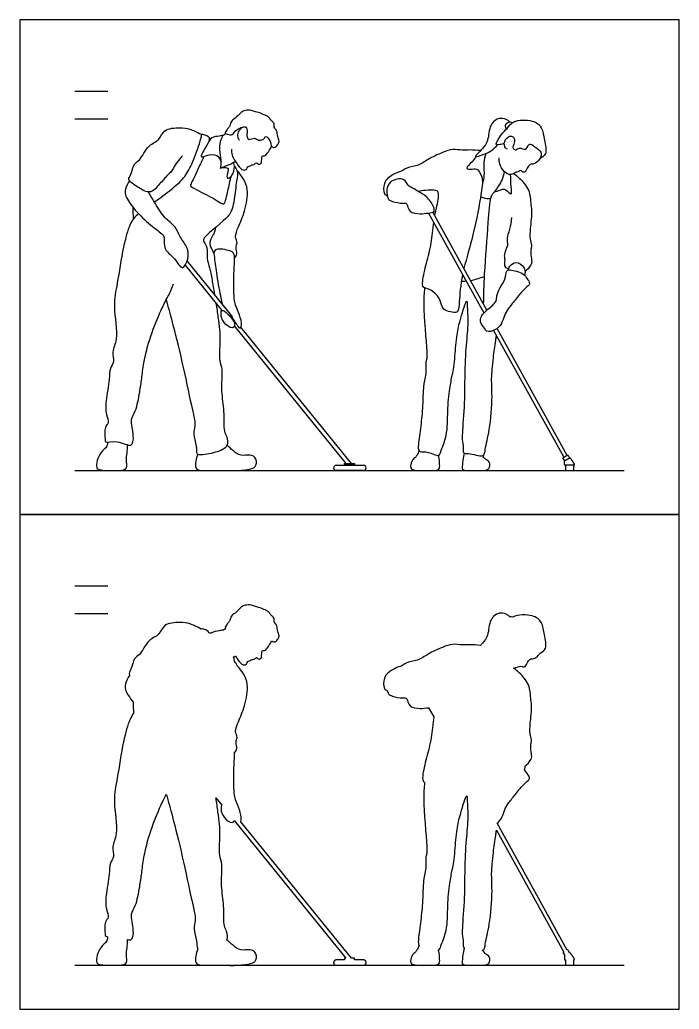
# Model space of a CAD drawing. Header units: millimetres. Extents: x 111.1 to 120.2, y 0.8 to 11.
# Drawn here: x 116.094 to 119.142, y 0.799 to 5.371 of the extents above; entities that cross this region are included whole.
import ezdxf

# ---------------------------------------------------------------- set-up
doc = ezdxf.new("R2010")
doc.units = ezdxf.units.MM
for name, color, linetype, true_color in [('AG-DIAGRAM', 7, 'Continuous', 0xfecc66), ('AG-GUIDE', 7, 'Continuous', 0xcccccc), ('AG-OUTLINE', 7, 'Continuous', 0x8000ff), ('AG-PEOPLE', 7, 'Continuous', 0x66ccff), ('X-VPRT', 6, 'Continuous', 0xff00ff)]:
    doc.layers.add(name, color=color, linetype=linetype, true_color=true_color)

msp = doc.modelspace()

# ---------------------------------------------------------------- linework, layer by layer
at = {"layer": 'AG-DIAGRAM'}
for p, q in [((116.3483, 3.2884), (118.8883, 3.2884)), ((116.3483, 1.0024), (118.8883, 1.0024))]:
    msp.add_line(p, q, dxfattribs=at)
at = {"layer": 'AG-GUIDE'}
for p, q in [((116.3483, 4.914), (116.5007, 4.914)), ((116.3483, 2.628), (116.5007, 2.628))]:
    msp.add_line(p, q, dxfattribs=at)
for points in [[(116.3483, 5.041), (116.5007, 5.041)], [(116.3483, 2.755), (116.5007, 2.755)]]:
    msp.add_lwpolyline(points, dxfattribs=at)
at = {"layer": 'AG-OUTLINE'}
for points in [[(117.9841, 2.1924), (118.0077, 2.1498)], [(117.001, 1.7755), (117.0286, 1.7414)], [(117.086, 1.6707), (117.6019, 1.0344)], [(117.6283, 1.0344), (117.1165, 1.6656)], [(118.6246, 1.0725), (118.3004, 1.6589)], [(118.2972, 1.6262), (118.6083, 1.0635)], [(118.6083, 1.0635), (118.6051, 1.0618), (118.6129, 1.0478)], [(118.6355, 1.0603), (118.6278, 1.0743), (118.6246, 1.0725)], [(117.6019, 1.0344), (117.5952, 1.0344), (117.5952, 1.0268)], [(117.6418, 1.0268), (117.6418, 1.0344), (117.6283, 1.0344)], [(118.6167, 1.0275), (118.6167, 1.0024)], [(118.6167, 1.0024), (118.6553, 1.0024), (118.6553, 1.0275)]]:
    msp.add_lwpolyline(points, dxfattribs=at)
for points, knots in [([(117.2585, 2.5018), (117.2664, 2.4955), (117.2771, 2.495), (117.2888, 2.5112), (117.2964, 2.5252), (117.2836, 2.5462), (117.2856, 2.5725), (117.2675, 2.5874), (117.2725, 2.5999), (117.2641, 2.6147), (117.2522, 2.6222), (117.2471, 2.6385), (117.2213, 2.6456), (117.2112, 2.6542), (117.1825, 2.6584), (117.1661, 2.6689), (117.1357, 2.6669), (117.1167, 2.6584), (117.0906, 2.6282), (117.0698, 2.6185), (117.0667, 2.5944), (117.0575, 2.5857), (117.0473, 2.5707), (117.0424, 2.5624), (117.0447, 2.5596)], [3.347982, 3.347982, 3.347982, 3.347982, 3.540098, 3.782774, 3.99504, 4.258201, 4.540427, 4.788136, 4.974256, 5.193843, 5.399438, 5.617919, 5.892627, 6.100526, 6.388968, 6.63873, 6.932119, 7.189447, 7.534935, 7.797529, 8.05287, 8.250923, 8.49201, 8.668544, 8.668544, 8.668544, 8.668544]), ([(118.3587, 2.6131), (118.3556, 2.6162), (118.3486, 2.6223), (118.3141, 2.6375), (118.2609, 2.6031), (118.2635, 2.5262), (118.2391, 2.4974), (118.227, 2.4839), (118.2241, 2.4806)], [0, 0, 0, 0, 0.210449, 0.543501, 0.967191, 1.45968, 1.845707, 1.971056, 1.971056, 1.971056, 1.971056]), ([(118.4991, 2.445), (118.509, 2.4504), (118.5345, 2.4651), (118.5173, 2.5305), (118.5109, 2.5892), (118.4657, 2.6248), (118.3996, 2.6234), (118.3728, 2.6105)], [-4.00785, -4.00785, -4.00785, -4.00785, -3.66341, -3.199922, -2.746681, -2.320271, -1.776537, -1.776537, -1.776537, -1.776537]), ([(116.9333, 2.5561), (116.9094, 2.5677), (116.8801, 2.583), (116.8346, 2.5878), (116.7573, 2.5829), (116.7427, 2.5255), (116.686, 2.5109), (116.6518, 2.4334), (116.6209, 2.4248), (116.6112, 2.3704), (116.5972, 2.3541), (116.601, 2.3411)], [-6.74335, -6.74335, -6.74335, -6.74335, -6.34808, -5.958503, -5.488918, -5.094829, -4.678831, -4.179467, -3.876278, -3.470973, -3.186004, -3.186004, -3.186004, -3.186004]), ([(116.9698, 2.5387), (116.9637, 2.5492), (116.9493, 2.5547), (116.9346, 2.5573), (116.9333, 2.5561)], [-3.0172708, -3.0172708, -3.0172708, -3.0172708, -2.712576, -2.4645564, -2.4645564, -2.4645564, -2.4645564]), ([(117.0322, 2.5485), (117.0305, 2.5519), (117.0143, 2.5458), (116.9917, 2.5454), (116.9782, 2.5368)], [1.2743504, 1.2743504, 1.2743504, 1.2743504, 1.5249505, 1.898971, 1.898971, 1.898971, 1.898971]), ([(117.0447, 2.5596), (117.0426, 2.5572), (117.038, 2.5528), (117.0342, 2.5498), (117.0322, 2.5485)], [-0.3112564, -0.3112564, -0.3112564, -0.3112564, -0.1444329, 0, 0, 0, 0]), ([(117.0911, 2.4309), (117.0949, 2.425), (117.1073, 2.4071), (117.1225, 2.3868), (117.1462, 2.3932), (117.1456, 2.409), (117.1623, 2.4091), (117.163, 2.4158), (117.1813, 2.4147), (117.1879, 2.429), (117.1969, 2.4155), (117.2078, 2.4182), (117.2119, 2.4261), (117.2129, 2.4401), (117.2138, 2.4597), (117.2276, 2.4537), (117.2388, 2.4696), (117.2537, 2.4896), (117.2585, 2.5018)], [0.531687, 0.531687, 0.531687, 0.531687, 0.678246, 0.986319, 1.213156, 1.400828, 1.594106, 1.710885, 1.926259, 2.103754, 2.284787, 2.449331, 2.601537, 2.8127, 3.025293, 3.189372, 3.411359, 3.749434, 3.749434, 3.749434, 3.749434]), ([(118.2241, 2.4806), (118.208, 2.4824), (118.1756, 2.485), (118.1389, 2.4808), (118.0937, 2.4894), (118.0469, 2.4717), (117.9799, 2.4416), (117.9361, 2.4087), (117.8788, 2.4024), (117.8616, 2.3844), (117.8274, 2.3765), (117.795, 2.3531), (117.776, 2.3318), (117.7738, 2.2784), (117.788, 2.2745), (117.793, 2.2723)], [0, 0, 0, 0, 0.402602, 0.755683, 1.136514, 1.545231, 2.039922, 2.477089, 2.899603, 3.17909, 3.515501, 3.877303, 4.191758, 4.586467, 4.821382, 4.821382, 4.821382, 4.821382]), ([(117.0814, 2.4267), (117.0838, 2.4271), (117.0883, 2.4288), (117.0902, 2.4301), (117.0911, 2.4309)], [0, 0, 0, 0, 0.1438475, 0.245043, 0.245043, 0.245043, 0.245043]), ([(117.0861, 2.4081), (117.0858, 2.4177), (117.0837, 2.4263), (117.0816, 2.4267), (117.0814, 2.4267)], [-0.9391262, -0.9391262, -0.9391262, -0.9391262, -0.7239116, -0.709423, -0.709423, -0.709423, -0.709423]), ([(118.3771, 2.3745), (118.4124, 2.3887), (118.4191, 2.3793), (118.4333, 2.381), (118.4407, 2.4058), (118.4542, 2.4194), (118.4703, 2.417), (118.4869, 2.4279), (118.4967, 2.4408), (118.4991, 2.445)], [-6.286627, -6.286627, -6.286627, -6.286627, -5.993601, -5.720905, -5.310724, -4.96197, -4.650887, -4.229961, -4.044363, -4.044363, -4.044363, -4.044363]), ([(117.0995, 2.3859), (117.0976, 2.3934), (117.092, 2.4004), (117.0869, 2.407), (117.0861, 2.4081)], [-7.9422412, -7.9422412, -7.9422412, -7.9422412, -7.6944443, -7.639914, -7.639914, -7.639914, -7.639914]), ([(117.0871, 1.9872), (117.0919, 1.9916), (117.1036, 2.0023), (117.0894, 2.034), (117.1036, 2.0552), (117.0856, 2.0842), (117.1067, 2.1309), (117.1356, 2.2002), (117.1537, 2.299), (117.13, 2.3485), (117.1108, 2.375), (117.0995, 2.3859)], [0, 0, 0, 0, 0.237685, 0.534857, 0.789362, 1.076835, 1.446053, 1.926282, 2.459841, 2.850687, 3.220711, 3.220711, 3.220711, 3.220711]), ([(116.601, 2.3411), (116.5924, 2.3299), (116.5822, 2.3024), (116.5776, 2.2755), (116.6018, 2.2392), (116.6186, 2.218)], [0, 0, 0, 0, 0.350639, 0.623524, 1.065755, 1.065755, 1.065755, 1.065755]), ([(118.4296, 1.9223), (118.4394, 1.9293), (118.4545, 1.9477), (118.4612, 1.9613), (118.4601, 1.9733), (118.4545, 2.0077), (118.4578, 2.0286), (118.4612, 2.0448), (118.451, 2.0747), (118.4531, 2.1199), (118.4631, 2.2039), (118.4544, 2.2362), (118.4544, 2.3011), (118.4038, 2.3544), (118.3863, 2.3682), (118.3771, 2.3745)], [-4.449443, -4.449443, -4.449443, -4.449443, -4.101212, -3.885041, -3.688823, -3.347968, -3.078371, -2.85138, -2.541, -2.139383, -1.61347, -1.272615, -0.820284, -0.334402, 0, 0, 0, 0]), ([(117.793, 2.2723), (117.7943, 2.266), (117.7979, 2.2549), (117.817, 2.2443), (117.8617, 2.2355), (117.8802, 2.2403), (117.8872, 2.225), (117.8945, 2.1945), (117.9464, 2.1864), (117.9692, 2.1907), (117.9841, 2.1924)], [-6.059332, -6.059332, -6.059332, -6.059332, -5.819379, -5.551401, -5.153886, -4.916745, -4.701636, -4.391193, -3.990108, -3.635107, -3.635107, -3.635107, -3.635107]), ([(116.6186, 2.218), (116.6184, 2.2059), (116.6193, 2.1815), (116.6202, 2.172), (116.6207, 2.1672)], [-0.5302086, -0.5302086, -0.5302086, -0.5302086, -0.2043891, 0, 0, 0, 0]), ([(116.6207, 2.1672), (116.614, 2.1591), (116.6, 2.1343), (116.5688, 2.0316), (116.5467, 1.8659), (116.5225, 1.7653), (116.5531, 1.6106), (116.5176, 1.5548), (116.5335, 1.5032), (116.5084, 1.4741), (116.511, 1.4216), (116.4899, 1.3245), (116.4909, 1.2648), (116.51, 1.2225), (116.483, 1.2045), (116.4899, 1.1497), (116.4878, 1.1363), (116.5001, 1.1338)], [0.306086, 0.306086, 0.306086, 0.306086, 0.626355, 1.192194, 1.903294, 2.478754, 3.146509, 3.578362, 3.951471, 4.266337, 4.657227, 5.206533, 5.639296, 5.978174, 6.257684, 6.658556, 6.862094, 6.862094, 6.862094, 6.862094]), ([(118.0077, 2.1498), (118.0033, 2.1172), (117.9979, 2.0471), (117.9743, 1.9651), (117.9553, 1.8818), (117.955, 1.8554), (117.9655, 1.8466)], [-7.970337, -7.970337, -7.970337, -7.970337, -7.434081, -6.842754, -6.28412, -5.965494, -5.965494, -5.965494, -5.965494]), ([(117.1165, 1.6656), (117.1207, 1.688), (117.1098, 1.7223), (117.0909, 1.7656), (117.0844, 1.7976), (117.0836, 1.8559), (117.0838, 1.9316), (117.0878, 1.9668), (117.0873, 1.9839), (117.0871, 1.9872)], [0.716301, 0.716301, 0.716301, 0.716301, 1.103244, 1.493146, 1.809703, 2.238831, 2.734234, 3.111328, 3.20477, 3.20477, 3.20477, 3.20477]), ([(118.3004, 1.6589), (118.3087, 1.6651), (118.3244, 1.6834), (118.3333, 1.7186), (118.3512, 1.7509), (118.3842, 1.7893), (118.4176, 1.8357), (118.4431, 1.8541), (118.455, 1.869), (118.439, 1.8878), (118.4325, 1.9), (118.427, 1.9052)], [3.932663, 3.932663, 3.932663, 3.932663, 4.199223, 4.561449, 4.909262, 5.324389, 5.765747, 6.089003, 6.310869, 6.58787, 6.820847, 6.820847, 6.820847, 6.820847]), ([(117.9655, 1.8466), (117.9634, 1.8209), (117.9567, 1.7772), (117.9761, 1.5559), (117.9767, 1.5213), (117.9701, 1.5037), (117.9724, 1.4616), (117.9675, 1.4246), (117.958, 1.392), (117.9568, 1.2845), (117.9472, 1.2031), (117.9353, 1.118), (117.9364, 1.1024), (117.9399, 1.0938)], [0, 0, 0, 0, 0.517675, 1.3856, 1.726012, 1.963183, 2.343813, 2.701988, 3.043275, 3.643044, 4.211501, 4.744809, 4.991775, 4.991775, 4.991775, 4.991775]), ([(116.5928, 1.1208), (116.5985, 1.1193), (116.617, 1.1175), (116.6236, 1.1678), (116.6026, 1.2401), (116.6334, 1.2764), (116.6488, 1.3667), (116.659, 1.4273), (116.6657, 1.5029), (116.6971, 1.6246), (116.7438, 1.7364), (116.7643, 1.7802), (116.7717, 1.7933)], [7.453894, 7.453894, 7.453894, 7.453894, 7.584161, 7.945731, 8.41123, 8.769714, 9.277528, 9.705834, 10.166855, 10.777938, 11.380807, 11.794654, 11.794654, 11.794654, 11.794654]), ([(116.7717, 1.7933), (116.7812, 1.7581), (116.8009, 1.6867), (116.8453, 1.5144), (116.8867, 1.3061), (116.9115, 1.2121), (116.8938, 1.1712), (116.9156, 1.1177), (116.911, 1.0877), (116.9174, 1.0771)], [-20.543878, -20.543878, -20.543878, -20.543878, -19.966964, -19.229869, -18.520902, -18.015404, -17.676618, -17.275814, -16.963446, -16.963446, -16.963446, -16.963446]), ([(118.0291, 1.072), (118.0347, 1.0734), (118.0403, 1.0942), (118.0732, 1.1668), (118.0705, 1.2765), (118.0802, 1.3785), (118.0927, 1.4416), (118.102, 1.4816), (118.1053, 1.5336), (118.1155, 1.635), (118.1276, 1.6945), (118.1626, 1.8041), (118.1618, 1.7598), (118.1685, 1.6714), (118.1538, 1.5699), (118.1499, 1.4225), (118.1514, 1.3392), (118.1405, 1.1891), (118.1383, 1.1489), (118.1452, 1.1089), (118.1429, 1.087), (118.1491, 1.082)], [5.853302, 5.853302, 5.853302, 5.853302, 6.111942, 6.629084, 7.250575, 7.845643, 8.307287, 8.669789, 9.091557, 9.667716, 10.181207, 10.716681, 10.961461, 11.517279, 12.128629, 12.821866, 13.385199, 14.085944, 14.464234, 14.833814, 15.113768, 15.113768, 15.113768, 15.113768]), ([(117.0517, 1.1188), (117.0572, 1.1311), (117.0525, 1.1614), (117.0341, 1.1827), (117.0411, 1.2711), (117.0218, 1.3769), (117.0333, 1.4705), (117.0136, 1.5091), (117.0225, 1.6088), (117.0151, 1.6826), (117.0045, 1.7534), (117.001, 1.7755)], [-15.979091, -15.979091, -15.979091, -15.979091, -15.657311, -15.378002, -14.907034, -14.506684, -14.003136, -13.645995, -13.131642, -12.564256, -12.310034, -12.310034, -12.310034, -12.310034]), ([(117.0286, 1.7414), (117.0235, 1.7385), (117.0246, 1.7099), (117.0348, 1.6883), (117.0721, 1.6527), (117.0842, 1.6667), (117.086, 1.6707)], [0, 0, 0, 0, 0.28146, 0.580018, 0.934913, 1.083282, 1.083282, 1.083282, 1.083282]), ([(118.2316, 1.0707), (118.2438, 1.0749), (118.2447, 1.1071), (118.2686, 1.1929), (118.2801, 1.3436), (118.2735, 1.4237), (118.2785, 1.4713), (118.2824, 1.5245), (118.2922, 1.5883), (118.2963, 1.6187), (118.2972, 1.6262)], [15.763885, 15.763885, 15.763885, 15.763885, 16.091129, 16.652928, 17.380122, 17.902406, 18.292675, 18.720005, 19.24057, 19.415722, 19.415722, 19.415722, 19.415722]), ([(116.5001, 1.1338), (116.5002, 1.1274), (116.5008, 1.1119), (116.4654, 1.0869), (116.4518, 1.0501), (116.4447, 1.0132), (116.4704, 1.0016), (116.5554, 1.002), (116.5941, 1.0072), (116.5845, 1.0532), (116.5909, 1.0818), (116.5921, 1.108), (116.5928, 1.1208)], [0.004822, 0.004822, 0.004822, 0.004822, 0.239346, 0.579944, 0.926996, 1.241807, 1.494791, 1.950122, 2.318434, 2.641953, 2.945326, 3.267684, 3.267684, 3.267684, 3.267684]), ([(116.9174, 1.0771), (116.9122, 1.0675), (116.9072, 1.0472), (116.9047, 1.0081), (116.936, 1.0005), (117.0096, 1.0045), (117.0828, 0.9997), (117.162, 1.0071), (117.1909, 1.0233), (117.1877, 1.0709), (117.1455, 1.0751), (117.098, 1.0667), (117.0596, 1.1166), (117.0517, 1.1188)], [0, 0, 0, 0, 0.298538, 0.566265, 0.857855, 1.287451, 1.75126, 2.210886, 2.489075, 2.802046, 3.118102, 3.465163, 4.064748, 4.064748, 4.064748, 4.064748]), ([(117.9399, 1.0938), (117.9374, 1.0869), (117.9307, 1.0741), (117.9242, 1.063), (117.9056, 1.0503), (117.8996, 1.0218), (117.9025, 1.0074), (117.932, 1.0008), (117.9892, 1.0027), (118.0365, 1.0022), (118.0351, 1.0315), (118.0337, 1.056), (118.0307, 1.0668), (118.0291, 1.072)], [0, 0, 0, 0, 0.271208, 0.474673, 0.689989, 1.010268, 1.228294, 1.518873, 1.974407, 2.337939, 2.608782, 2.901503, 3.135139, 3.135139, 3.135139, 3.135139]), ([(118.1491, 1.082), (118.1464, 1.0716), (118.1424, 1.0521), (118.1382, 1.0136), (118.1435, 1.0008), (118.2083, 1.0041), (118.2695, 0.9999), (118.2683, 1.0439), (118.2468, 1.0532), (118.2377, 1.0658), (118.2316, 1.0707)], [0, 0, 0, 0, 0.329837, 0.672967, 0.850137, 1.312657, 1.73125, 2.051317, 2.27754, 2.552677, 2.552677, 2.552677, 2.552677])]:
    msp.add_open_spline(points, degree=3, knots=knots, dxfattribs=at)
for points in [[(118.3728, 2.6105), (118.3685, 2.6121), (118.3635, 2.6133), (118.3587, 2.6131)], [(116.9782, 2.5368), (116.973, 2.5372), (116.9714, 2.5379), (116.9698, 2.5387)], [(118.427, 1.9052), (118.429, 1.9106), (118.4298, 1.9164), (118.4296, 1.9223)]]:
    msp.add_open_spline(points, degree=3, dxfattribs=at)
for points, weights, knots in [([(118.6578, 1.0319), (118.6485, 1.0456), (118.6392, 1.0594), (118.6378, 1.0615), (118.6355, 1.0603)], [1, 1, 1, 0.741285018711, 0.99477117916], [-0.19486047, -0.19486047, -0.19486047, -0.14128676, -0.14128676, -0.12745061, -0.12745061, -0.12745061]), ([(117.5952, 1.0268), (117.5762, 1.0268), (117.5572, 1.0268), (117.545, 1.0268), (117.545, 1.0146), (117.545, 1.0024), (117.5572, 1.0024)], [1, 1, 1, 0.707106781187, 1, 0.707106781187, 1], [-0.2218414, -0.2218414, -0.2218414, -0.1111722, -0.1111722, -0.0555861, -0.0555861, 0, 0, 0]), ([(117.5572, 1.0024), (117.6201, 1.0024), (117.6831, 1.0024), (117.6952, 1.0024), (117.6952, 1.0146), (117.6952, 1.0268), (117.6831, 1.0268), (117.6624, 1.0268), (117.6418, 1.0268)], [1, 1, 1, 0.707106781187, 1, 0.707106781187, 1, 1, 1], [-0.9544527, -0.9544527, -0.9544527, -0.5883985, -0.5883985, -0.5328124, -0.5328124, -0.4772264, -0.4772264, -0.3573411, -0.3573411, -0.3573411]), ([(118.6129, 1.0478), (118.6116, 1.038), (118.6114, 1.0304), (118.6114, 1.0292), (118.6122, 1.0284), (118.613, 1.0275), (118.6142, 1.0275), (118.6155, 1.0275), (118.6167, 1.0275)], [0.960974773133, 1, 1, 0.921024354662, 1, 0.921024354662, 1, 1, 1], [-0.10993882, -0.10993882, -0.10993882, -0.05264923, -0.05264923, -0.04418687, -0.04418687, -0.0357245, -0.0357245, -0.03468878, -0.03468878, -0.03468878]), ([(118.6553, 1.0275), (118.6554, 1.0275), (118.6555, 1.0275), (118.6572, 1.0275), (118.6579, 1.029), (118.6587, 1.0305), (118.6578, 1.0319)], [1, 1, 1, 0.856954243719, 1, 0.856954243719, 1], [-0.02052827, -0.02052827, -0.02052827, -0.02046199, -0.02046199, -0.01023099, -0.01023099, 0, 0, 0])]:
    msp.add_rational_spline(points, weights, degree=2, knots=knots, dxfattribs=at)
at = {"layer": 'AG-PEOPLE'}
for p, q in [((118.2534, 4.0298), (118.0034, 4.4821)), ((117.9841, 4.4784), (118.2395, 4.0167)), ((117.074, 4.004), (116.8684, 4.2575)), ((116.8586, 4.2372), (117.0286, 4.0274)), ((117.086, 3.9567), (117.6019, 3.3204)), ((117.6283, 3.3204), (117.1165, 3.9516))]:
    msp.add_line(p, q, dxfattribs=at)
for points in [[(118.2842, 3.9357), (118.6083, 3.3495), (118.6246, 3.3585), (118.3004, 3.9449)], [(118.6129, 3.3338), (118.6051, 3.3478), (118.6278, 3.3603), (118.6355, 3.3463)]]:
    msp.add_lwpolyline(points, dxfattribs=at)
for points in [[(117.5952, 3.3128), (117.5952, 3.3204), (117.6418, 3.3204), (117.6418, 3.3128)], [(118.6167, 3.2884), (118.6553, 3.2884), (118.6553, 3.3135), (118.6167, 3.3135)]]:
    msp.add_lwpolyline(points, close=True, dxfattribs=at)
for centre, radius, start, end in [((118.6368, 3.3438), 0.00282, 34.0948, 118.8627), ((117.5572, 3.3006), 0.0122, 90, 180), ((117.5572, 3.3006), 0.0122, 180, 270), ((117.6831, 3.3006), 0.0122, 0, 90), ((117.6831, 3.3006), 0.0122, 270, 360), ((118.6142, 3.3163), 0.00282, 178.3052, 270), ((118.6147, 3.3316), 0.00282, 118.8627, 178.3052), ((118.6555, 3.3163), 0.00282, 270, 34.0948)]:
    msp.add_arc(centre, radius, start, end, dxfattribs=at)
for points, knots in [([(117.1094, 4.8153), (117.1066, 4.8189), (117.1013, 4.8271), (117.1015, 4.8537), (117.1234, 4.8781), (117.1421, 4.8779), (117.1479, 4.8524), (117.141, 4.836), (117.1522, 4.811), (117.1803, 4.8304), (117.1961, 4.8114), (117.2132, 4.8178), (117.2242, 4.8186), (117.2308, 4.84), (117.2529, 4.8126), (117.257, 4.788), (117.2628, 4.7817), (117.2771, 4.781), (117.2888, 4.7972), (117.2964, 4.8112), (117.2836, 4.8322), (117.2856, 4.8585), (117.2675, 4.8734), (117.2725, 4.8859), (117.2641, 4.9007), (117.2522, 4.9082), (117.2471, 4.9245), (117.2213, 4.9316), (117.2112, 4.9402), (117.1825, 4.9444), (117.1661, 4.9549), (117.1357, 4.9529), (117.1167, 4.9444), (117.0906, 4.9142), (117.0698, 4.9045), (117.0667, 4.8804), (117.0575, 4.8717), (117.0473, 4.8567), (117.0393, 4.8433), (117.0667, 4.84), (117.0763, 4.8381), (117.0971, 4.8676), (117.1158, 4.8731), (117.1256, 4.8755)], [0, 0, 0, 0, 0.198464, 0.468629, 0.768665, 0.969056, 1.221806, 1.456509, 1.691018, 1.96425, 2.205153, 2.421245, 2.596581, 2.794973, 3.070117, 3.347982, 3.491188, 3.677826, 3.913581, 4.119793, 4.375449, 4.649627, 4.890271, 5.071083, 5.284408, 5.484139, 5.69639, 5.963264, 6.165234, 6.44545, 6.688089, 6.97311, 7.2231, 7.558735, 7.813841, 8.0619, 8.254304, 8.488516, 8.660015, 8.913182, 9.082275, 9.386957, 9.682896, 9.682896, 9.682896, 9.682896]), ([(118.3587, 4.8991), (118.3556, 4.9022), (118.3486, 4.9083), (118.3141, 4.9235), (118.2609, 4.8891), (118.2635, 4.8122), (118.2337, 4.7771), (118.2117, 4.7531), (118.191, 4.7332), (118.2447, 4.7507), (118.2743, 4.7647), (118.2941, 4.7838), (118.3018, 4.7938)], [0, 0, 0, 0, 0.210449, 0.543501, 0.967191, 1.45968, 1.845707, 2.1902, 2.404261, 2.770976, 3.133123, 3.490425, 3.490425, 3.490425, 3.490425]), ([(118.3339, 4.7995), (118.3272, 4.7967), (118.3148, 4.7947), (118.2907, 4.792), (118.3056, 4.8159), (118.319, 4.8425), (118.3485, 4.869), (118.373, 4.9088), (118.4657, 4.9108), (118.5109, 4.8752), (118.5173, 4.8165), (118.5345, 4.7511), (118.509, 4.7364), (118.4991, 4.731)], [0, 0, 0, 0, 0.26974, 0.500565, 0.753196, 1.082755, 1.441185, 1.823122, 2.355504, 2.773011, 3.21679, 3.670601, 4.00785, 4.00785, 4.00785, 4.00785]), ([(118.3446, 4.8674), (118.3419, 4.8706), (118.3359, 4.8785), (118.3484, 4.9019), (118.3658, 4.8991), (118.3728, 4.8965)], [0, 0, 0, 0, 0.2053853, 0.4713299, 0.7465752, 0.7465752, 0.7465752, 0.7465752]), ([(116.8467, 4.7432), (116.8381, 4.7341), (116.8225, 4.7153), (116.8046, 4.6862), (116.7933, 4.667), (116.7677, 4.6451), (116.7558, 4.6274), (116.7343, 4.6086), (116.7182, 4.5837), (116.6943, 4.573), (116.6677, 4.5798), (116.619, 4.6111), (116.591, 4.633), (116.6112, 4.6564), (116.6209, 4.7108), (116.6518, 4.7194), (116.686, 4.7969), (116.7427, 4.8115), (116.7573, 4.8689), (116.8346, 4.8738), (116.8801, 4.869), (116.9094, 4.8537), (116.9333, 4.8421)], [0, 0, 0, 0, 0.333961, 0.648434, 0.908646, 1.218438, 1.472825, 1.761081, 2.058282, 2.320779, 2.59987, 3.023065, 3.31505, 3.589682, 3.980283, 4.272474, 4.753723, 5.15463, 5.534424, 5.986974, 6.362419, 6.74335, 6.74335, 6.74335, 6.74335]), ([(116.7167, 4.5297), (116.7435, 4.5474), (116.7934, 4.5863), (116.8549, 4.6381), (116.8908, 4.703), (116.9236, 4.7932), (116.9361, 4.836), (116.9311, 4.8439), (116.9493, 4.8407), (116.9702, 4.8327), (116.9704, 4.8219), (116.9687, 4.8098)], [0, 0, 0, 0, 0.540533, 1.027591, 1.50289, 2.054455, 2.405393, 2.516984, 2.726735, 2.984417, 3.196814, 3.196814, 3.196814, 3.196814]), ([(117.0212, 4.6857), (117.0237, 4.6945), (117.0287, 4.7134), (117.0181, 4.7577), (117.0183, 4.8099), (117.0386, 4.841), (117.0143, 4.8318), (116.9768, 4.8312), (116.9628, 4.794), (116.9179, 4.728), (116.961, 4.7463), (117.0083, 4.7537), (117.0223, 4.7249), (117.0259, 4.7126)], [0, 0, 0, 0, 0.281596, 0.643804, 1.046806, 1.312148, 1.52497, 1.842607, 2.192744, 2.604347, 2.87745, 3.244571, 3.579398, 3.579398, 3.579398, 3.579398]), ([(117.0322, 4.8345), (117.0342, 4.8358), (117.038, 4.8388), (117.0426, 4.8432), (117.0447, 4.8456)], [0, 0, 0, 0, 0.1444329, 0.3112564, 0.3112564, 0.3112564, 0.3112564]), ([(118.3494, 4.7736), (118.3457, 4.7748), (118.3362, 4.7769), (118.329, 4.812), (118.3587, 4.8373), (118.3742, 4.8318), (118.3828, 4.82), (118.3784, 4.7973), (118.3721, 4.7806), (118.376, 4.776), (118.3881, 4.7651), (118.4026, 4.7865), (118.4346, 4.7641), (118.4424, 4.7897), (118.4545, 4.8014), (118.4847, 4.7781), (118.5134, 4.7538), (118.4925, 4.7176), (118.4703, 4.703), (118.4542, 4.7054), (118.4407, 4.6918), (118.4333, 4.667), (118.4191, 4.6653), (118.4093, 4.6789), (118.4021, 4.6677), (118.3918, 4.6683), (118.3858, 4.665), (118.3745, 4.6587), (118.3546, 4.6532), (118.3225, 4.6753), (118.3106, 4.7129), (118.3101, 4.7264), (118.3103, 4.7329)], [0, 0, 0, 0, 0.197519, 0.516358, 0.855177, 1.068249, 1.274897, 1.554338, 1.790364, 1.924708, 2.1256, 2.376979, 2.686418, 2.943596, 3.151099, 3.492001, 3.830058, 4.174206, 4.468685, 4.686317, 4.930304, 5.217264, 5.408042, 5.613042, 5.791046, 5.969815, 6.118505, 6.322661, 6.575035, 6.923281, 7.28225, 7.5386, 7.5386, 7.5386, 7.5386]), ([(117.0723, 4.7734), (117.0722, 4.7641), (117.0723, 4.7443), (117.1019, 4.7005), (117.1225, 4.6728), (117.1462, 4.6792), (117.1456, 4.695), (117.1623, 4.6951), (117.163, 4.7018), (117.1813, 4.7007), (117.1879, 4.715), (117.1969, 4.7015), (117.2078, 4.7042), (117.2119, 4.7121), (117.2129, 4.7261), (117.2138, 4.7457), (117.2276, 4.7397), (117.2388, 4.7556), (117.2537, 4.7756), (117.2585, 4.7878)], [0, 0, 0, 0, 0.286063, 0.678246, 0.986319, 1.213156, 1.400828, 1.594106, 1.710885, 1.926259, 2.103754, 2.284787, 2.449331, 2.601537, 2.8127, 3.025293, 3.189372, 3.411359, 3.749434, 3.749434, 3.749434, 3.749434]), ([(118.2241, 4.7666), (118.208, 4.7684), (118.1756, 4.771), (118.1389, 4.7668), (118.0937, 4.7754), (118.0469, 4.7577), (117.9799, 4.7276), (117.9361, 4.6947), (117.8788, 4.6884), (117.8616, 4.6704), (117.8274, 4.6625), (117.795, 4.6391), (117.776, 4.6178), (117.7738, 4.5644), (117.788, 4.5605), (117.793, 4.5583)], [0, 0, 0, 0, 0.402602, 0.755683, 1.136514, 1.545231, 2.039922, 2.477089, 2.899603, 3.17909, 3.515501, 3.877303, 4.191758, 4.586467, 4.821382, 4.821382, 4.821382, 4.821382]), ([(116.9441, 4.7392), (116.9366, 4.7216), (116.9146, 4.6734), (116.8872, 4.6158), (116.88, 4.603), (116.916, 4.5826), (116.9961, 4.5442), (117.025, 4.5222), (117.0389, 4.5194), (117.0446, 4.5314), (117.053, 4.5677), (117.064, 4.6153), (117.0704, 4.6441), (117.0715, 4.6493)], [3.710066, 3.710066, 3.710066, 3.710066, 4.016539, 4.492598, 4.655687, 4.974251, 5.5002, 5.823925, 5.996422, 6.16788, 6.492882, 6.943837, 7.048549, 7.048549, 7.048549, 7.048549]), ([(117.0212, 4.6857), (117.0192, 4.6858), (117.0523, 4.697), (117.0767, 4.706), (117.0833, 4.7179), (117.0906, 4.6792), (117.0706, 4.6431), (117.0498, 4.6357), (117.0532, 4.662), (117.0654, 4.6972), (117.0232, 4.6857), (117.0212, 4.6857)], [0, 0, 0, 0, 0.290931, 0.594794, 0.723912, 1.017142, 1.374622, 1.568197, 1.819497, 2.094325, 2.401837, 2.401837, 2.401837, 2.401837]), ([(117.0814, 4.7127), (117.0838, 4.7131), (117.0883, 4.7148), (117.0902, 4.7161), (117.0911, 4.7169)], [0, 0, 0, 0, 0.1438475, 0.245043, 0.245043, 0.245043, 0.245043]), ([(118.2479, 4.753), (118.2437, 4.7389), (118.2355, 4.7108), (118.2436, 4.6495), (118.2313, 4.6137), (118.2266, 4.5593), (118.1954, 4.3883), (118.1592, 4.2701), (118.1474, 4.2216)], [0, 0, 0, 0, 0.385215, 0.832929, 1.17865, 1.590406, 2.391261, 3.021625, 3.021625, 3.021625, 3.021625]), ([(118.204, 4.7392), (118.1976, 4.7311), (118.1891, 4.7166), (118.1462, 4.681), (118.1874, 4.6809), (118.2156, 4.685), (118.233, 4.6377), (118.2334, 4.6229), (118.2331, 4.6148)], [0, 0, 0, 0, 0.322425, 0.678901, 0.965489, 1.269261, 1.649714, 1.933463, 1.933463, 1.933463, 1.933463]), ([(117.0861, 4.6941), (117.0931, 4.6851), (117.1045, 4.6708), (117.0948, 4.6247), (117.0873, 4.5421), (117.0762, 4.4964), (117.0574, 4.4512), (116.924, 4.3591), (116.9562, 4.3371), (116.962, 4.2959), (116.9576, 4.2691), (116.9727, 4.2214), (116.9808, 4.1827), (116.9904, 4.1271), (116.9945, 4.102)], [7.639914, 7.639914, 7.639914, 7.639914, 7.896428, 8.263665, 8.767399, 9.132107, 9.529368, 10.181018, 10.438734, 10.780677, 11.070644, 11.43702, 11.851816, 12.153424, 12.153424, 12.153424, 12.153424]), ([(117.0871, 4.2732), (117.0919, 4.2776), (117.1036, 4.2883), (117.0894, 4.32), (117.1036, 4.3412), (117.0856, 4.3702), (117.1067, 4.4169), (117.1356, 4.4862), (117.1537, 4.585), (117.13, 4.6345), (117.1108, 4.661), (117.0995, 4.6719)], [0, 0, 0, 0, 0.237685, 0.534857, 0.789362, 1.076835, 1.446053, 1.926282, 2.459841, 2.850687, 3.220711, 3.220711, 3.220711, 3.220711]), ([(118.3325, 4.6709), (118.331, 4.6581), (118.3283, 4.633), (118.2862, 4.5734), (118.2652, 4.5506), (118.2582, 4.4226), (118.2404, 4.2129), (118.2376, 4.0944), (118.2368, 4.0599)], [0, 0, 0, 0, 0.360117, 0.840738, 1.156245, 1.781103, 2.674026, 3.295625, 3.295625, 3.295625, 3.295625]), ([(116.601, 4.6271), (116.5924, 4.6159), (116.5822, 4.5884), (116.5775, 4.5611), (116.6215, 4.496), (116.6843, 4.4322), (116.7508, 4.3841), (116.765, 4.3667), (116.759, 4.3266), (116.7743, 4.2963), (116.8046, 4.2763), (116.8252, 4.2424), (116.8491, 4.2154), (116.8774, 4.2689), (116.8717, 4.3207), (116.8328, 4.3671), (116.8171, 4.4169), (116.7608, 4.4531), (116.7219, 4.5226), (116.6992, 4.5574), (116.6887, 4.5756)], [0, 0, 0, 0, 0.350639, 0.623524, 1.082134, 1.618449, 2.095853, 2.33681, 2.665715, 2.973932, 3.294099, 3.643139, 3.907068, 4.271372, 4.6642, 5.076068, 5.457654, 5.888891, 6.367655, 6.7957, 6.7957, 6.7957, 6.7957]), ([(117.793, 4.5583), (117.7912, 4.5663), (117.7886, 4.5869), (117.8026, 4.6237), (117.8367, 4.6355), (117.8734, 4.6391), (117.8862, 4.6034), (117.9112, 4.5944), (117.9365, 4.5765), (117.9766, 4.5571), (118.0079, 4.5109), (118.0141, 4.4808), (117.9785, 4.4785), (117.9464, 4.4724), (117.8945, 4.4805), (117.8872, 4.511), (117.8802, 4.5263), (117.8617, 4.5215), (117.817, 4.5303), (117.7979, 4.5409), (117.7943, 4.552), (117.793, 4.5583)], [0, 0, 0, 0, 0.307496, 0.655965, 0.9984, 1.324745, 1.652201, 1.942747, 2.261022, 2.648889, 3.083865, 3.356694, 3.661519, 4.012652, 4.409367, 4.716429, 4.929193, 5.163751, 5.556935, 5.821993, 6.059332, 6.059332, 6.059332, 6.059332]), ([(118.2864, 4.5752), (118.2957, 4.5789), (118.3152, 4.5828), (118.3354, 4.5947), (118.3588, 4.5677), (118.3699, 4.5672), (118.3637, 4.6049), (118.3638, 4.6378), (118.3627, 4.6565)], [0, 0, 0, 0, 0.317656, 0.578238, 0.905055, 1.043741, 1.368204, 1.80182, 1.80182, 1.80182, 1.80182]), ([(118.3771, 4.6605), (118.3863, 4.6542), (118.4038, 4.6404), (118.4544, 4.5871), (118.4544, 4.5222), (118.4631, 4.4899), (118.4531, 4.4059), (118.451, 4.3607), (118.4612, 4.3308), (118.4578, 4.3146), (118.4545, 4.2937), (118.4601, 4.2593), (118.4612, 4.2473), (118.4545, 4.2337), (118.4394, 4.2153), (118.4296, 4.2083)], [0, 0, 0, 0, 0.334402, 0.820284, 1.272615, 1.61347, 2.139383, 2.541, 2.85138, 3.078371, 3.347968, 3.688823, 3.885041, 4.101212, 4.449443, 4.449443, 4.449443, 4.449443]), ([(118.0125, 4.4655), (118.0186, 4.4974), (118.032, 4.5447), (118.029, 4.5786), (118.0169, 4.585), (117.9671, 4.5839), (117.9471, 4.5803), (117.9362, 4.5779)], [8.128599, 8.128599, 8.128599, 8.128599, 8.645828, 8.956863, 9.14814, 9.548566, 9.884198, 9.884198, 9.884198, 9.884198]), ([(118.2242, 4.554), (118.2314, 4.5504), (118.247, 4.5453), (118.2624, 4.5455), (118.2699, 4.5466)], [0, 0, 0, 0, 0.2840271, 0.560384, 0.560384, 0.560384, 0.560384]), ([(116.6207, 4.4532), (116.6202, 4.458), (116.6193, 4.4675), (116.6184, 4.4919), (116.6186, 4.504)], [0, 0, 0, 0, 0.2043891, 0.5302086, 0.5302086, 0.5302086, 0.5302086]), ([(116.6443, 4.4743), (116.6356, 4.4686), (116.619, 4.4538), (116.6001, 4.4207), (116.5688, 4.3176), (116.5467, 4.1519), (116.5225, 4.0513), (116.5531, 3.8966), (116.5176, 3.8408), (116.5335, 3.7892), (116.5084, 3.7601), (116.511, 3.7076), (116.4899, 3.6105), (116.4909, 3.5508), (116.51, 3.5085), (116.483, 3.4905), (116.4899, 3.4357), (116.4865, 3.4134), (116.5477, 3.4329), (116.6149, 3.3877), (116.6236, 3.4538), (116.6026, 3.5261), (116.6334, 3.5624), (116.6488, 3.6527), (116.659, 3.7133), (116.6657, 3.7889), (116.6971, 3.9106), (116.7438, 4.0224), (116.7703, 4.079), (116.7876, 4.1048), (116.7998, 4.1357), (116.8043, 4.1513)], [0, 0, 0, 0, 0.300087, 0.621261, 1.1781, 1.87789, 2.444197, 3.101331, 3.526315, 3.893489, 4.203348, 4.58802, 5.128589, 5.554469, 5.887957, 6.163021, 6.557517, 6.757818, 7.15224, 7.584161, 7.945731, 8.41123, 8.769714, 9.277528, 9.705834, 10.166855, 10.777938, 11.380807, 11.794654, 12.092149, 12.468884, 12.468884, 12.468884, 12.468884]), ([(118.1412, 4.1944), (118.1399, 4.1881), (118.1294, 4.1351), (118.126, 4.0637), (118.1202, 4.0132), (118.0842, 4.0231), (118.0462, 4.0274), (118.0408, 4.0857), (117.9915, 4.1289), (117.9549, 4.1315), (117.9553, 4.1678), (117.9743, 4.2511), (117.9979, 4.3331), (118.0033, 4.4032), (118.0077, 4.4358)], [3.141374, 3.141374, 3.141374, 3.141374, 3.225639, 3.860631, 4.212422, 4.525257, 4.859656, 5.275318, 5.737296, 6.052898, 6.357634, 6.891913, 7.45746, 7.970337, 7.970337, 7.970337, 7.970337]), ([(118.3529, 4.22), (118.3463, 4.223), (118.3312, 4.2324), (118.3397, 4.2606), (118.3326, 4.2798), (118.3416, 4.3106), (118.3526, 4.3298), (118.3445, 4.3624), (118.3612, 4.4036), (118.3665, 4.4393), (118.3694, 4.4574)], [0, 0, 0, 0, 0.2696, 0.561574, 0.824313, 1.14338, 1.413095, 1.732142, 2.116024, 2.545869, 2.545869, 2.545869, 2.545869]), ([(116.9982, 4.411), (116.9971, 4.4008), (116.993, 4.3798), (116.9738, 4.3596), (116.9719, 4.3259), (116.9833, 4.31), (116.9888, 4.2975), (116.9919, 4.2917)], [0, 0, 0, 0, 0.299014, 0.581751, 0.8808, 1.117597, 1.357872, 1.357872, 1.357872, 1.357872]), ([(117.074, 4.004), (117.0794, 3.9871), (117.0987, 3.9603), (117.1119, 3.9416), (117.1239, 3.9641), (117.1098, 4.0083), (117.0909, 4.0516), (117.0844, 4.0836), (117.0836, 4.1419), (117.0838, 4.2176), (117.0887, 4.2606), (117.0854, 4.2965), (117.0589, 4.3066), (116.9867, 4.3204), (116.9949, 4.2653), (117.0029, 4.1919), (117.0235, 4.0872), (117.0281, 4.0675), (117.0303, 4.0579)], [0, 0, 0, 0, 0.393358, 0.6066, 0.821942, 1.192459, 1.565809, 1.868926, 2.279837, 2.754209, 3.115294, 3.411054, 3.695447, 4.109353, 4.437601, 4.928337, 5.479014, 5.772709, 5.772709, 5.772709, 5.772709]), ([(118.3607, 4.2154), (118.3528, 4.216), (118.3417, 4.2129), (118.3396, 4.1684), (118.3124, 4.1334), (118.2982, 4.0975), (118.2977, 4.0736), (118.2861, 4.0556), (118.2399, 4.0206), (118.2278, 4.0008), (118.2187, 3.9748), (118.2438, 3.9472), (118.2508, 3.9265), (118.2931, 3.935), (118.3234, 3.9654), (118.3333, 4.0046), (118.3512, 4.0369), (118.3842, 4.0753), (118.4176, 4.1217), (118.4431, 4.1401), (118.455, 4.155), (118.4373, 4.1758), (118.4255, 4.2005), (118.3763, 4.2143), (118.3607, 4.2154)], [0, 0, 0, 0, 0.231589, 0.593115, 0.987352, 1.343898, 1.614772, 1.879638, 2.316531, 2.602205, 2.883181, 3.226054, 3.473557, 3.819863, 4.199223, 4.561449, 4.909262, 5.324389, 5.765747, 6.089003, 6.310869, 6.58787, 6.897912, 7.356937, 7.356937, 7.356937, 7.356937]), ([(118.3516, 4.2148), (118.353, 4.2213), (118.3574, 4.234), (118.3881, 4.2594), (118.4257, 4.2307), (118.4308, 4.2089), (118.429, 4.1966), (118.427, 4.1912)], [0, 0, 0, 0, 0.257579, 0.589987, 0.957207, 1.226922, 1.467568, 1.467568, 1.467568, 1.467568]), ([(117.9655, 4.1326), (117.9634, 4.1069), (117.9567, 4.0632), (117.9761, 3.8419), (117.9767, 3.8073), (117.9701, 3.7897), (117.9724, 3.7476), (117.9675, 3.7106), (117.958, 3.678), (117.9568, 3.5705), (117.9472, 3.4891), (117.9353, 3.404), (117.9366, 3.3848), (117.9435, 3.3724), (117.9842, 3.3792), (118.0317, 3.3483), (118.0402, 3.3798), (118.0732, 3.4528), (118.0705, 3.5625), (118.0802, 3.6645), (118.0927, 3.7276), (118.102, 3.7676), (118.1053, 3.8196), (118.1155, 3.921), (118.1276, 3.9805), (118.1626, 4.0901), (118.1618, 4.0458), (118.1685, 3.9574), (118.1538, 3.8559), (118.1499, 3.7085), (118.1514, 3.6252), (118.1405, 3.4751), (118.1383, 3.4349), (118.1452, 3.3949), (118.1419, 3.3638), (118.169, 3.3728), (118.2433, 3.3436), (118.2447, 3.3931), (118.2686, 3.4789), (118.2801, 3.6296), (118.2735, 3.7097), (118.2785, 3.7573), (118.2824, 3.8105), (118.2922, 3.8743), (118.2963, 3.9047), (118.2972, 3.9122)], [0, 0, 0, 0, 0.508352, 1.360645, 1.694927, 1.927826, 2.301602, 2.653326, 2.988466, 3.577433, 4.135653, 4.659356, 4.901874, 5.082783, 5.446157, 5.846042, 6.110129, 6.623647, 7.240782, 7.831678, 8.290087, 8.650048, 9.06886, 9.640981, 10.150873, 10.682594, 10.925658, 11.47758, 12.084645, 12.773023, 13.332408, 14.028241, 14.40388, 14.770869, 15.048862, 15.318989, 15.794372, 16.118884, 16.675993, 17.397117, 17.91504, 18.302051, 18.725813, 19.242032, 19.415722, 19.415722, 19.415722, 19.415722]), ([(117.001, 4.0615), (117.0045, 4.0394), (117.0151, 3.9686), (117.0225, 3.8948), (117.0136, 3.7951), (117.0333, 3.7565), (117.0218, 3.6629), (117.0411, 3.5571), (117.0341, 3.4687), (117.0528, 3.4472), (117.0604, 3.3951), (116.9996, 3.3704), (116.9293, 3.3575), (116.9097, 3.3651), (116.9156, 3.4037), (116.8938, 3.4572), (116.9115, 3.4981), (116.8867, 3.5921), (116.8453, 3.8004), (116.8009, 3.9727), (116.7812, 4.0441), (116.7717, 4.0793)], [12.310034, 12.310034, 12.310034, 12.310034, 12.564256, 13.131642, 13.645995, 14.003136, 14.506684, 14.907034, 15.378002, 15.657311, 15.991172, 16.398292, 16.842737, 17.041336, 17.346908, 17.738993, 18.070409, 18.56491, 19.258454, 19.979514, 20.543878, 20.543878, 20.543878, 20.543878]), ([(117.0286, 4.0274), (117.0235, 4.0245), (117.0246, 3.9959), (117.0348, 3.9743), (117.0722, 3.9386), (117.0909, 3.9605), (117.0833, 3.9801), (117.0602, 4.0099), (117.0342, 4.0306), (117.0286, 4.0274)], [0, 0, 0, 0, 0.28146, 0.580018, 0.934913, 1.084509, 1.362839, 1.707345, 2.013886, 2.013886, 2.013886, 2.013886]), ([(116.5001, 3.4198), (116.5002, 3.4134), (116.5008, 3.3979), (116.4654, 3.3729), (116.4518, 3.3361), (116.4447, 3.2992), (116.4704, 3.2876), (116.5554, 3.288), (116.5941, 3.2932), (116.5845, 3.3392), (116.5909, 3.3678), (116.5921, 3.394), (116.5928, 3.4068)], [0.004822, 0.004822, 0.004822, 0.004822, 0.239346, 0.579944, 0.926996, 1.241807, 1.494791, 1.950122, 2.318434, 2.641953, 2.945326, 3.267684, 3.267684, 3.267684, 3.267684]), ([(116.9174, 3.3631), (116.9122, 3.3535), (116.9072, 3.3332), (116.9047, 3.2941), (116.936, 3.2865), (117.0096, 3.2905), (117.0828, 3.2857), (117.162, 3.2931), (117.1909, 3.3093), (117.1877, 3.3569), (117.1455, 3.3611), (117.098, 3.3527), (117.0596, 3.4026), (117.0517, 3.4048)], [0, 0, 0, 0, 0.298538, 0.566265, 0.857855, 1.287451, 1.75126, 2.210886, 2.489075, 2.802046, 3.118102, 3.465163, 4.064748, 4.064748, 4.064748, 4.064748]), ([(117.9399, 3.3798), (117.9374, 3.3729), (117.9307, 3.3601), (117.9242, 3.349), (117.9056, 3.3363), (117.8996, 3.3078), (117.9025, 3.2934), (117.932, 3.2868), (117.9892, 3.2887), (118.0365, 3.2882), (118.0351, 3.3175), (118.0337, 3.342), (118.0307, 3.3528), (118.0291, 3.358)], [0, 0, 0, 0, 0.271208, 0.474673, 0.689989, 1.010268, 1.228294, 1.518873, 1.974407, 2.337939, 2.608782, 2.901503, 3.135139, 3.135139, 3.135139, 3.135139]), ([(118.1491, 3.368), (118.1464, 3.3576), (118.1424, 3.3381), (118.1382, 3.2996), (118.1435, 3.2868), (118.2083, 3.2901), (118.2695, 3.2859), (118.2683, 3.3299), (118.2465, 3.3393), (118.2374, 3.3523), (118.231, 3.3572)], [0, 0, 0, 0, 0.329837, 0.672967, 0.850137, 1.312657, 1.73125, 2.051317, 2.27754, 2.561338, 2.561338, 2.561338, 2.561338])]:
    msp.add_open_spline(points, degree=3, knots=knots, dxfattribs=at)
for points, degree in [([(116.9698, 4.8247), (116.9714, 4.8239), (116.973, 4.8232), (116.9782, 4.8228)], 3), ([(118.1354, 4.1634), (118.1432, 4.1635), (118.1497, 4.1635), (118.1578, 4.1643)], 3), ([(118.1775, 4.1672), (118.1967, 4.1707), (118.2214, 4.1771), (118.241, 4.1856)], 3), ([(118.6133, 3.3341), (118.6244, 3.3402), (118.6355, 3.3463)], 2), ([(118.6392, 3.3454), (118.6485, 3.3316), (118.6578, 3.3179)], 2), ([(117.5572, 3.3128), (117.6201, 3.3128), (117.6831, 3.3128)], 2), ([(118.6114, 3.3164), (118.6116, 3.324), (118.6119, 3.3317)], 2), ([(118.6555, 3.3135), (118.6348, 3.3135), (118.6142, 3.3135)], 2), ([(117.6831, 3.2884), (117.6201, 3.2884), (117.5572, 3.2884)], 2)]:
    msp.add_open_spline(points, degree=degree, dxfattribs=at)
at = {"layer": 'X-VPRT'}
for points in [[(116.0943, 5.3712), (116.0943, 3.0852), (119.1423, 3.0852), (119.1423, 5.3712)], [(116.0943, 3.0852), (116.0943, 0.7992), (119.1423, 0.7992), (119.1423, 3.0852)]]:
    msp.add_lwpolyline(points, close=True, dxfattribs=at)

doc.saveas('drawing.dxf')
